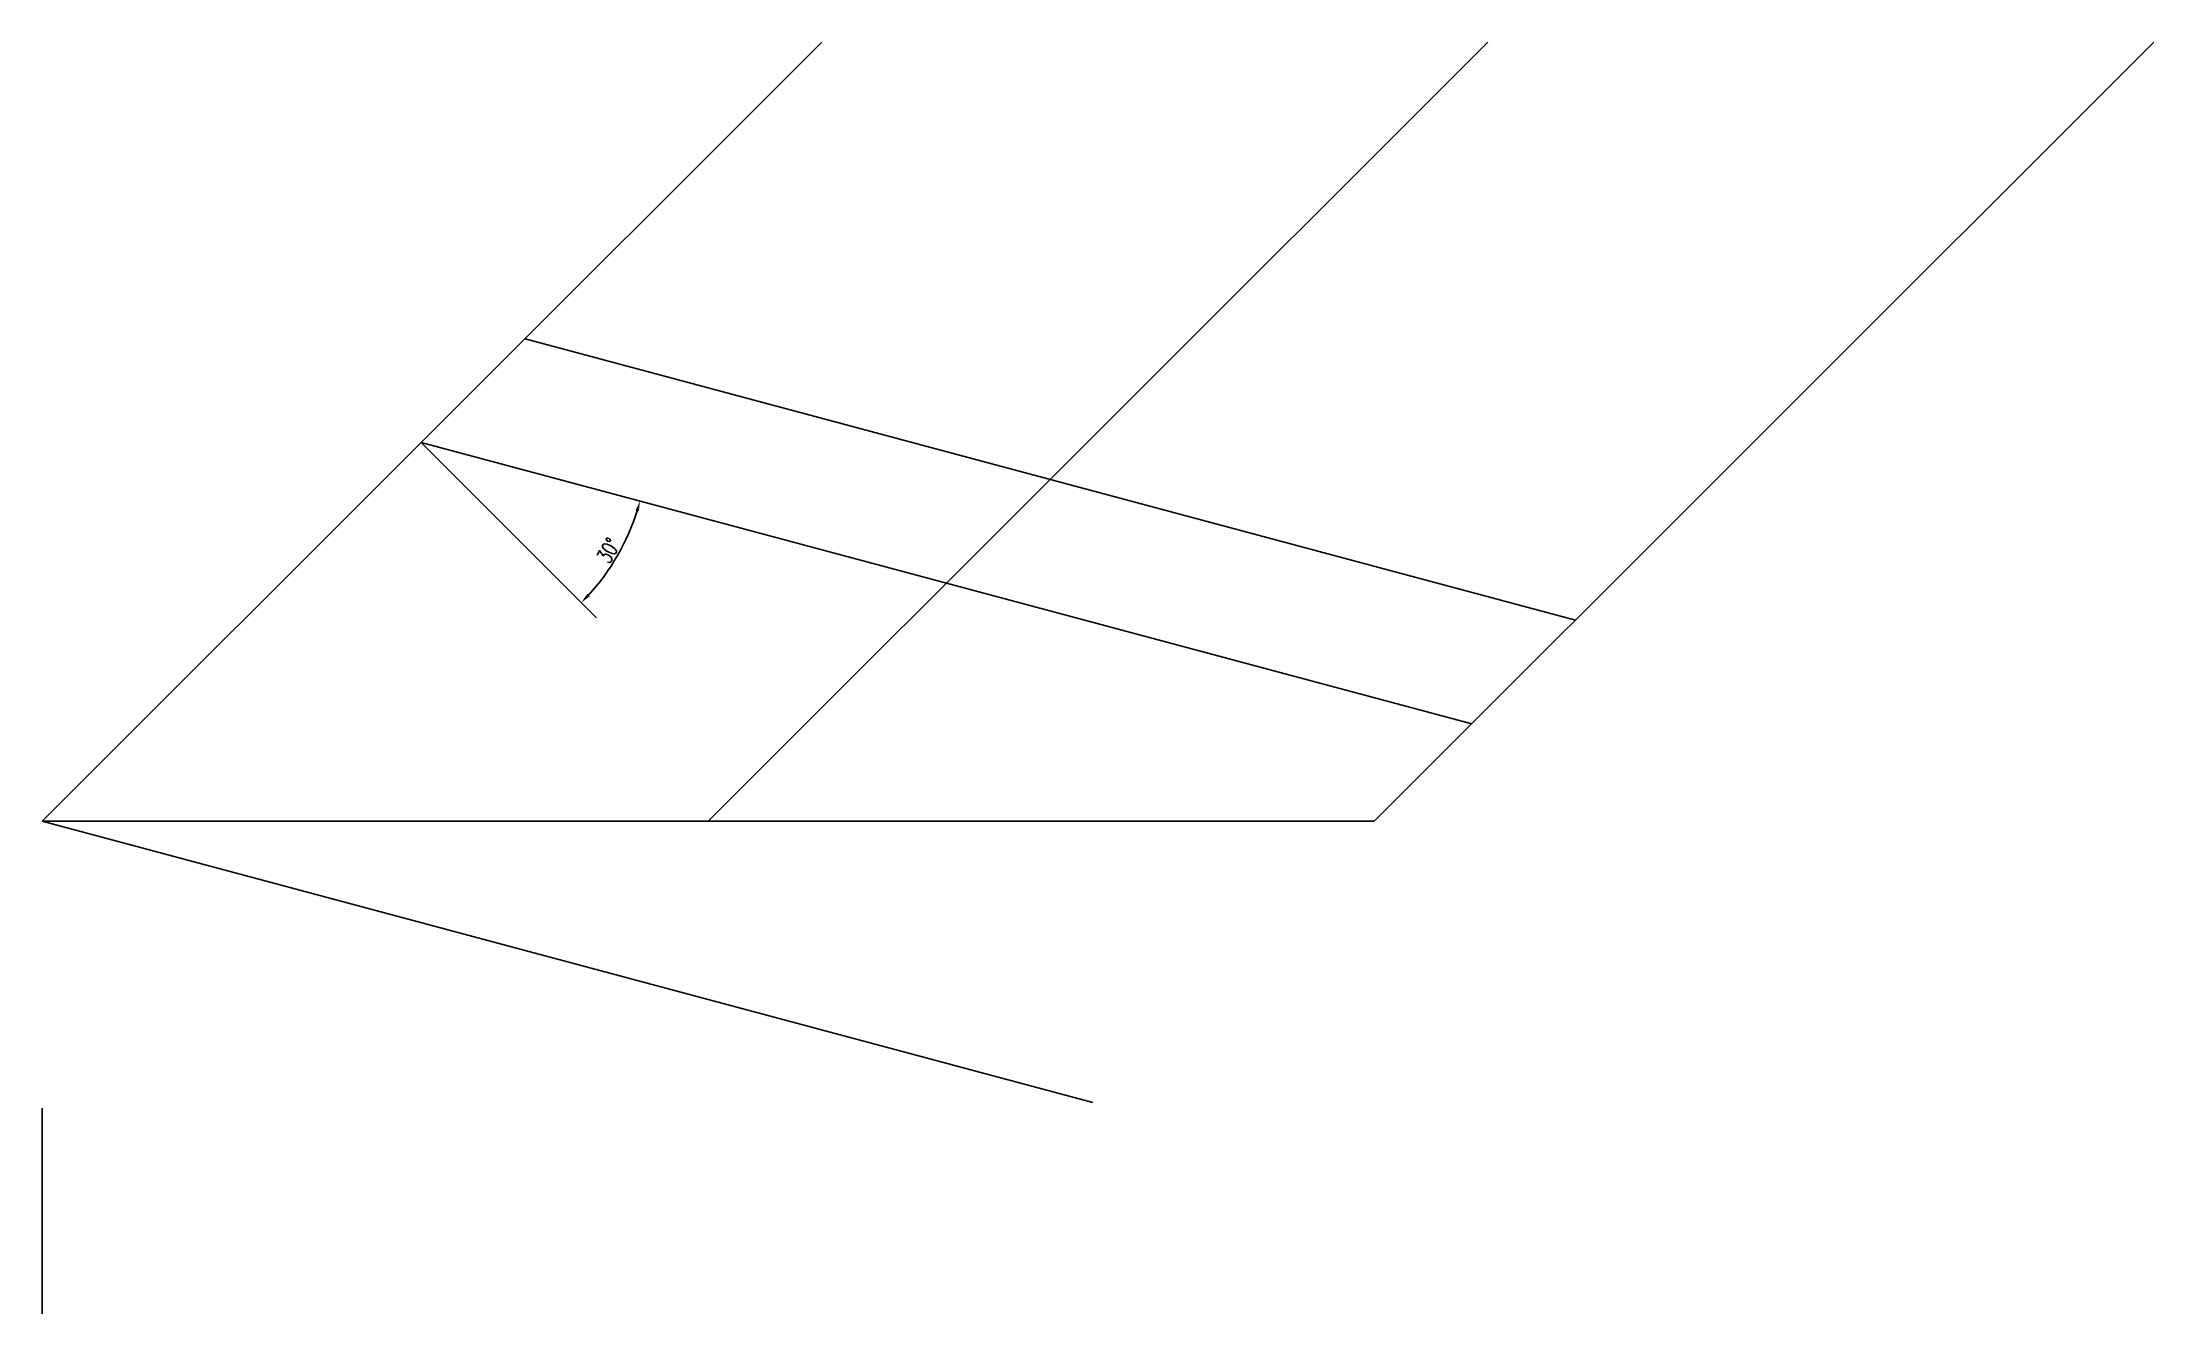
# Model space of a CAD drawing. Header units: millimetres. Extents: x -11227 to 5325, y -353 to 12034.
# Drawn here: x -11227 to -9166, y 10792 to 12034 of the extents above.
import ezdxf

# ---------------------------------------------------------------- set-up
doc = ezdxf.new("R2010")
doc.units = ezdxf.units.MM
doc.styles.get("Standard").update_dxf_attribs({"font": 'simplex1.shx', "width": 0.7, "bigfont": 'hztxt.shx'})
doc.dimstyles.new('50', dxfattribs={"dimscale": 5, "dimtxt": 3, "dimasz": 2, "dimexe": 1, "dimexo": 1, "dimgap": 0.5, "dimtad": 1, "dimdec": 1, "dimzin": 12, "dimdsep": 46, "dimtxsty": 'Standard', "dimcen": 0.5, "dimclrd": 256, "dimclre": 256, "dimclrt": 256, "dimadec": 1, "dimazin": 2, "dimtfac": 1, "dimtdec": 1, "dimtmove": 2, "dimatfit": 3, "dimfxl": 0, "dimtolj": 1, "dimtzin": 0, "dimlwd": -1, "dimlwe": -1, "dimarcsym": 0})

# ---------------------------------------------------------------- blocks, each defined once
blk = doc.blocks.new('*D47')
blk.add_arc((-10856.9, 11643.3), 221.1, 317.5922, 342.4078)
for points in [[(-10647.8, 11577), (-10644.6, 11576), (-10643.4, 11586.1)], [(-10692.5, 11493.1), (-10694.9, 11495.4), (-10700.6, 11487)]]:
    blk.add_solid(points)
at = {"layer": 'Defpoints', "color": 0}
for p in [(-10856.9, 11643.3), (-10856.9, 11643.3), (-10675.8, 11516.5), (-10685.7, 11472.2), (-9831.6, 11368.6)]:
    blk.add_point(p, dxfattribs=at)
at = {"insert": (-10674.1, 11537.8), "char_height": 15, "attachment_point": 5, "rotation": 60}
blk.add_mtext('\\A1;30°', dxfattribs=at)

msp = doc.modelspace()

# ---------------------------------------------------------------- linework, layer by layer
for p, q in [((-11226.81, 11273.38), (-10466.07, 12034.12)), ((-10576.81, 11273.38), (-9816.07, 12034.12)), ((-9926.81, 11273.38), (-9166.07, 12034.12)), ((-9730.36, 11469.83), (-10755.63, 11744.55)), ((-10685.73, 11472.16), (-10856.88, 11643.31)), ((-9831.6, 11368.59), (-10856.88, 11643.31)), ((-11226.81, 11273.38), (-9926.81, 11273.38)), ((-10201.54, 10998.65), (-11226.81, 11273.38)), ((-11226.81, 10792.44), (-11226.81, 10993.2))]:
    msp.add_line(p, q)

# ---------------------------------------------------------------- dimensions: what is measured, and where the dimension line sits
dim = msp.add_angular_dim_2l(base=(-10675.81, 11516.52), line1=((-9831.6, 11368.59), (-10856.88, 11643.31)), line2=((-10685.73, 11472.16), (-10856.88, 11643.31)), dimstyle='50')
dim.commit()
dim.dimension.update_dxf_attribs({"geometry": '*D47', "text_midpoint": (-10674.1, 11537.78)})

doc.saveas('drawing.dxf')
